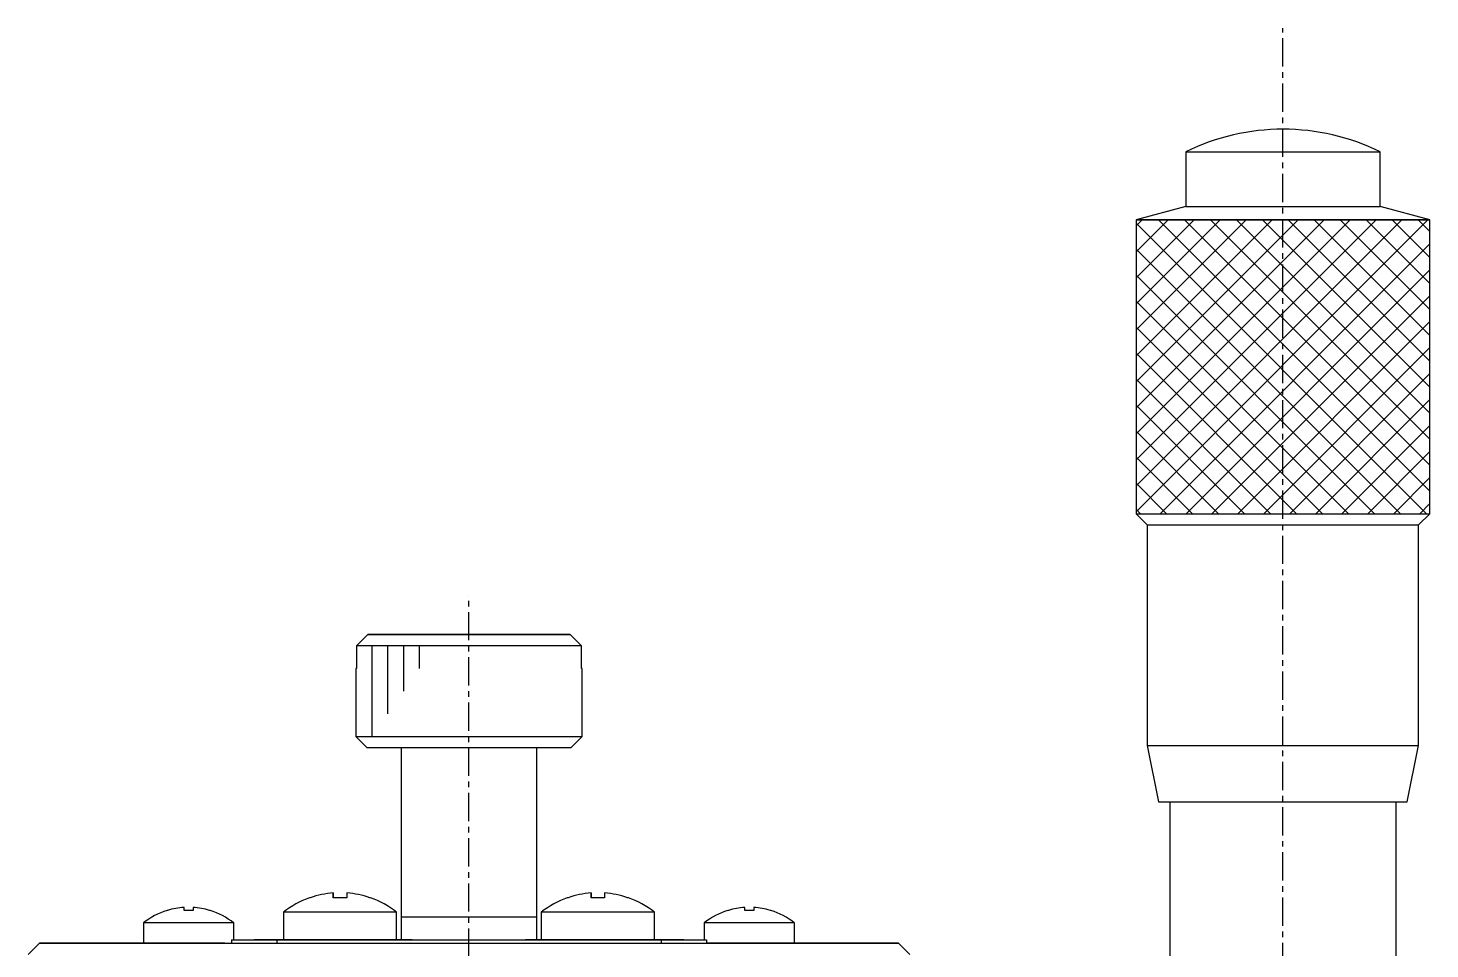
# Model space of a CAD drawing. Extents: x 93 to 329, y 82 to 330.
# Drawn here: x 138.2 to 200.2, y 289 to 329.7 of the extents above; entities that cross this region are included whole.
import ezdxf

# ---------------------------------------------------------------- set-up
doc = ezdxf.new("R2010")
doc.units = 0
doc.linetypes.add('CENTER', pattern=[2, 1.25, -0.25, 0.25, -0.25])
doc.layers.get('0').update_dxf_attribs({"linetype": 'CONTINUOUS'})
doc.layers.add('CENTER', color=1, linetype='CENTER')

msp = doc.modelspace()

# ---------------------------------------------------------------- linework, layer by layer
at = {"color": 7, "linetype": 'CONTINUOUS'}
for p, q in [((189.446, 324.266), (189.446, 321.856)), ((189.446, 324.266), (198.046, 324.266)), ((198.046, 321.856), (198.046, 324.266)), ((189.446, 321.856), (187.246, 321.266)), ((189.446, 321.856), (198.046, 321.856)), ((200.246, 321.266), (198.046, 321.856)), ((187.246, 321.266), (200.246, 321.266)), ((187.246, 321.266), (187.246, 308.266)), ((200.246, 321.266), (187.246, 321.266)), ((187.246, 321.266), (187.246, 308.266)), ((200.246, 308.266), (200.246, 321.266)), ((200.246, 308.266), (200.246, 321.266)), ((187.246, 308.266), (200.246, 308.266)), ((187.246, 308.266), (187.746, 307.766)), ((187.246, 308.266), (200.246, 308.266)), ((199.746, 307.766), (200.246, 308.266)), ((187.746, 307.766), (187.745, 298.016)), ((187.746, 307.766), (199.746, 307.766)), ((199.745, 298.016), (199.746, 307.766)), ((152.771, 302.417), (153.273, 302.917)), ((162.218, 302.917), (153.273, 302.917)), ((153.273, 302.917), (162.218, 302.917)), ((162.218, 302.917), (162.72, 302.417)), ((162.72, 302.417), (152.771, 302.417)), ((152.771, 302.417), (152.771, 301.417)), ((162.72, 301.417), (162.72, 302.417)), ((152.771, 301.417), (152.745, 301.417)), ((152.771, 301.417), (152.745, 301.417)), ((152.745, 301.417), (152.745, 298.417)), ((162.745, 301.417), (162.72, 301.417)), ((162.745, 301.417), (162.72, 301.417)), ((162.745, 298.417), (162.745, 301.417)), ((152.745, 298.417), (162.745, 298.417)), ((152.745, 298.417), (153.245, 297.917)), ((162.245, 297.917), (162.745, 298.417)), ((162.245, 297.917), (153.245, 297.917)), ((154.745, 297.917), (154.745, 290.417)), ((160.745, 290.417), (160.745, 297.917)), ((187.745, 298.016), (199.745, 298.016)), ((187.745, 298.016), (188.245, 295.516)), ((199.245, 295.516), (199.745, 298.016)), ((188.245, 295.516), (199.245, 295.516)), ((188.245, 295.516), (188.745, 295.516)), ((188.495, 295.516), (198.995, 295.516)), ((188.495, 295.516), (188.745, 295.516)), ((188.745, 295.516), (188.745, 287.266)), ((198.745, 287.266), (198.745, 295.516)), ((198.745, 295.516), (198.995, 295.516)), ((198.745, 295.516), (199.245, 295.516)), ((151.745, 291.495), (151.745, 291.282)), ((151.745, 291.282), (151.745, 291.495)), ((152.345, 291.495), (152.345, 291.282)), ((163.145, 291.495), (163.145, 291.282)), ((163.145, 291.282), (163.145, 291.495)), ((163.745, 291.495), (163.745, 291.282)), ((145.145, 290.723), (145.145, 290.855)), ((145.545, 290.855), (145.545, 290.723)), ((150.729, 291.282), (150.695, 291.282)), ((150.729, 291.282), (150.695, 291.282)), ((152.345, 291.282), (151.745, 291.282)), ((153.395, 291.282), (153.362, 291.282)), ((153.395, 291.282), (153.362, 291.282)), ((162.129, 291.282), (162.095, 291.282)), ((162.129, 291.282), (162.095, 291.282)), ((163.745, 291.282), (163.145, 291.282)), ((164.795, 291.282), (164.762, 291.282)), ((164.795, 291.282), (164.762, 291.282)), ((169.945, 290.723), (169.945, 290.855)), ((170.345, 290.855), (170.345, 290.723)), ((147.345, 290.165), (143.345, 290.165)), ((143.345, 290.165), (143.345, 289.267)), ((144.417, 290.723), (144.395, 290.723)), ((144.417, 290.723), (144.395, 290.723)), ((145.545, 290.723), (145.145, 290.723)), ((146.295, 290.723), (146.274, 290.723)), ((146.295, 290.723), (146.274, 290.723)), ((147.345, 289.417), (147.345, 290.165)), ((154.545, 290.64), (149.545, 290.64)), ((149.545, 290.64), (149.545, 289.417)), ((154.545, 289.417), (154.545, 290.64)), ((157.745, 290.417), (154.745, 290.417)), ((157.745, 290.417), (154.745, 290.417)), ((154.745, 290.417), (154.745, 289.417)), ((160.745, 290.417), (157.745, 290.417)), ((160.745, 290.417), (157.745, 290.417)), ((160.745, 289.417), (160.745, 290.417)), ((165.945, 290.64), (160.945, 290.64)), ((160.945, 290.64), (160.945, 289.417)), ((165.945, 289.417), (165.945, 290.64)), ((172.145, 290.165), (168.145, 290.165)), ((168.145, 290.165), (168.145, 289.417)), ((169.217, 290.723), (169.195, 290.723)), ((169.217, 290.723), (169.195, 290.723)), ((170.345, 290.723), (169.945, 290.723)), ((171.095, 290.723), (171.074, 290.723)), ((171.095, 290.723), (171.074, 290.723)), ((172.145, 289.267), (172.145, 290.165)), ((138.745, 289.267), (138.245, 288.767)), ((138.745, 289.267), (176.745, 289.267)), ((146.945, 289.267), (138.745, 289.267)), ((147.245, 289.417), (149.245, 289.417)), ((147.245, 289.417), (147.245, 289.267)), ((147.245, 289.417), (148.245, 289.417)), ((148.745, 289.417), (148.245, 289.417)), ((149.245, 289.417), (148.745, 289.417)), ((150.745, 289.417), (149.095, 289.417)), ((150.745, 289.417), (149.095, 289.417)), ((149.245, 289.417), (166.245, 289.417)), ((149.245, 289.417), (149.545, 289.417)), ((155.24, 289.417), (150.745, 289.417)), ((150.745, 289.417), (154.745, 289.417)), ((154.745, 289.417), (154.545, 289.417)), ((164.745, 289.417), (160.251, 289.417)), ((160.745, 289.417), (164.745, 289.417)), ((162.145, 289.417), (160.745, 289.417)), ((165.945, 289.417), (160.945, 289.417)), ((161.945, 289.417), (164.945, 289.417)), ((161.945, 289.417), (162.145, 289.417)), ((162.145, 289.417), (162.145, 289.417)), ((164.745, 289.417), (164.945, 289.417)), ((166.395, 289.417), (164.745, 289.417)), ((164.745, 289.417), (166.245, 289.417)), ((166.395, 289.417), (164.745, 289.417)), ((164.745, 289.417), (164.745, 289.417)), ((166.245, 289.417), (168.245, 289.417)), ((166.745, 289.417), (166.245, 289.417)), ((167.245, 289.417), (166.745, 289.417)), ((167.245, 289.417), (168.245, 289.417)), ((168.245, 289.417), (168.245, 289.267)), ((176.745, 289.267), (168.245, 289.267)), ((172.145, 289.267), (168.245, 289.267)), ((169.145, 289.267), (169.145, 289.267)), ((171.145, 289.267), (171.145, 289.267)), ((177.245, 288.767), (176.745, 289.267))]:
    msp.add_line(p, q, dxfattribs=at)
at = {"color": 3, "linetype": 'CONTINUOUS'}
for p, q in [((187.246, 320.993), (187.519, 321.266)), ((187.246, 319.844), (188.668, 321.266)), ((187.246, 318.695), (189.817, 321.266)), ((187.246, 317.546), (190.966, 321.266)), ((187.246, 316.397), (192.115, 321.266)), ((187.246, 315.248), (193.264, 321.266)), ((187.246, 314.099), (194.413, 321.266)), ((187.246, 312.95), (195.562, 321.266)), ((187.246, 311.801), (196.711, 321.266)), ((187.246, 310.652), (197.86, 321.266)), ((187.246, 309.502), (199.009, 321.266)), ((187.246, 308.353), (200.158, 321.266)), ((200.246, 309.258), (188.237, 321.266)), ((200.246, 310.407), (189.386, 321.266)), ((200.246, 311.556), (190.535, 321.266)), ((200.246, 312.705), (191.684, 321.266)), ((200.246, 313.854), (192.833, 321.266)), ((200.246, 315.003), (193.982, 321.266)), ((200.246, 316.152), (195.131, 321.266)), ((200.246, 317.301), (196.28, 321.266)), ((200.246, 318.45), (197.43, 321.266)), ((200.246, 319.599), (198.579, 321.266)), ((200.246, 320.748), (199.728, 321.266)), ((200.088, 308.266), (187.246, 321.108)), ((198.939, 308.266), (187.246, 319.959)), ((188.308, 308.266), (200.246, 320.205)), ((197.79, 308.266), (187.246, 318.81)), ((189.457, 308.266), (200.246, 319.055)), ((196.641, 308.266), (187.246, 317.661)), ((190.606, 308.266), (200.246, 317.906)), ((195.492, 308.266), (187.246, 316.512)), ((191.755, 308.266), (200.246, 316.757)), ((192.904, 308.266), (200.246, 315.608)), ((194.342, 308.266), (187.246, 315.363)), ((194.053, 308.266), (200.246, 314.459)), ((193.193, 308.266), (187.246, 314.214)), ((195.202, 308.266), (200.246, 313.31)), ((192.044, 308.266), (187.246, 313.065)), ((190.895, 308.266), (187.246, 311.916)), ((196.351, 308.266), (200.246, 312.161)), ((189.746, 308.266), (187.246, 310.767)), ((197.5, 308.266), (200.246, 311.012)), ((188.597, 308.266), (187.246, 309.618)), ((198.649, 308.266), (200.246, 309.863)), ((187.448, 308.266), (187.246, 308.469)), ((199.798, 308.266), (200.246, 308.714)), ((153.446, 302.417), (153.445, 298.417)), ((154.146, 302.417), (154.145, 299.417)), ((154.846, 302.417), (154.845, 300.417)), ((155.546, 302.417), (155.545, 301.416))]:
    msp.add_line(p, q, dxfattribs=at)
at = {"color": 9, "linetype": 'CONTINUOUS'}
for p, q in [((149.245, 289.417), (149.245, 289.267)), ((166.245, 289.417), (166.245, 289.267))]:
    msp.add_line(p, q, dxfattribs=at)
at = {"color": 7, "linetype": 'CONTINUOUS'}
for centre, radius, start, end in [((193.746, 315.521), 9.745, 63.81513, 116.18271), ((152.045, 287.517), 3.989, 94.31231, 109.26711), ((152.045, 287.517), 3.989, 70.73071, 85.68552), ((163.445, 287.517), 3.989, 94.31231, 109.26711), ((163.445, 287.517), 3.989, 70.73071, 85.68552), ((145.345, 287.667), 3.194, 93.58926, 106.90417), ((145.345, 287.667), 3.194, 73.09365, 86.40856), ((152.045, 287.517), 4, 109.72355, 128.6811), ((152.045, 287.517), 4, 51.31672, 70.27428), ((163.445, 287.517), 4, 109.72355, 128.6811), ((163.445, 287.517), 4, 51.31672, 70.27428), ((170.145, 287.667), 3.194, 93.58926, 106.90417), ((170.145, 287.667), 3.194, 73.09365, 86.40856), ((145.345, 287.667), 3.2, 107.26892, 128.6811), ((145.345, 287.667), 3.2, 51.31672, 72.72891), ((170.145, 287.667), 3.2, 107.26892, 128.6811), ((170.145, 287.667), 3.2, 51.31672, 72.72891)]:
    msp.add_arc(centre, radius, start, end, dxfattribs=at)
at = {"layer": 'CENTER', "color": 1, "linetype": 'CENTER'}
for p, q in [((193.745, 264.041), (193.746, 329.741)), ((157.745, 288.667), (157.746, 304.667))]:
    msp.add_line(p, q, dxfattribs=at)

doc.saveas('drawing.dxf')
